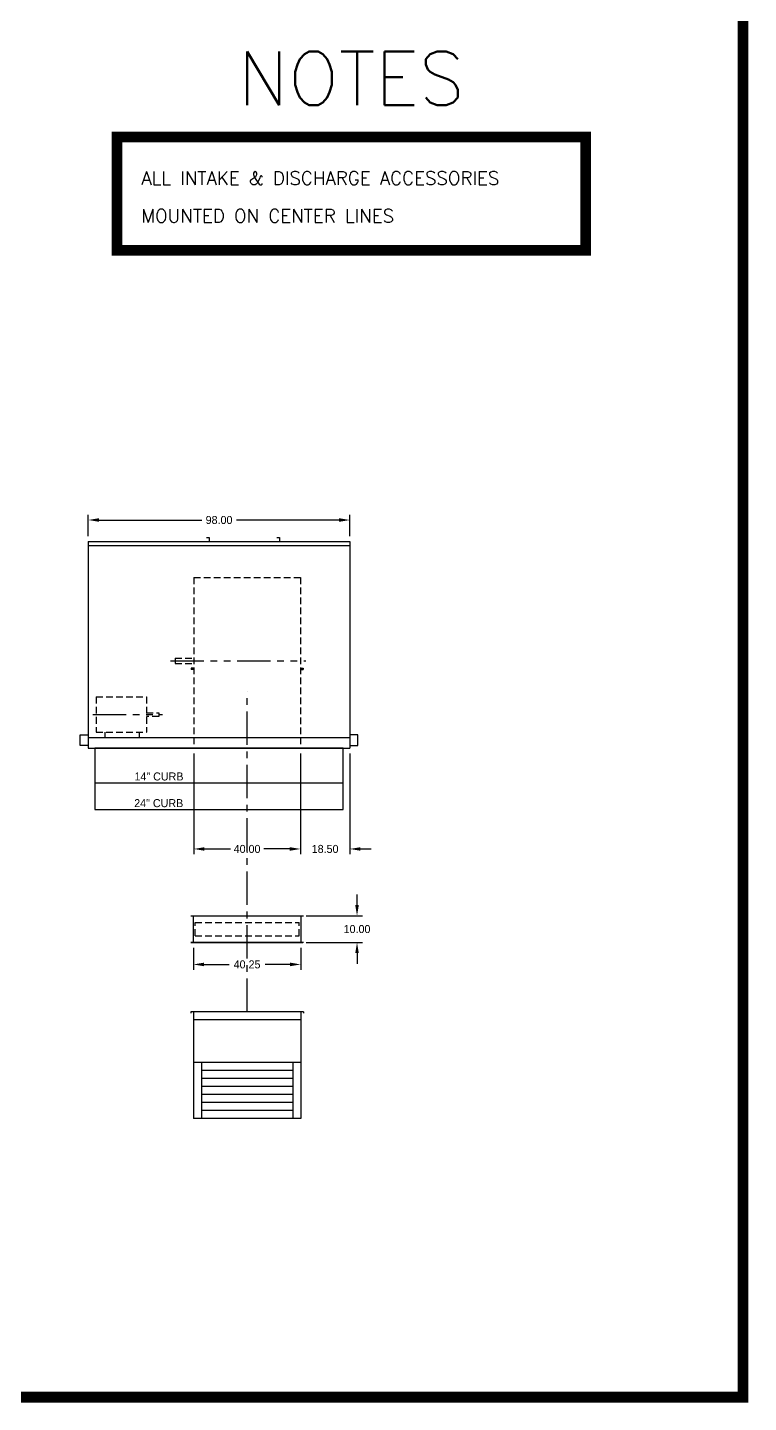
# Model space of a CAD drawing. Header units: inches. Extents: x 4 to 744, y -866 to 77.
# Drawn here: x 474 to 744, y -866 to -351 of the extents above; entities that cross this region are included whole.
import ezdxf
from ezdxf.enums import TextEntityAlignment as Align

# ---------------------------------------------------------------- set-up
doc = ezdxf.new("R2010")
doc.units = ezdxf.units.IN
doc.header["$LTSCALE"] = 10
doc.header["$MEASUREMENT"] = 0
for name, pattern in [('CENTER', [2, 1.25, -0.25, 0.25, -0.25]), ('HIDDEN', [0.375, 0.25, -0.125]), ('PHANTOM', [2.5, 1.25, -0.25, 0.25, -0.25, 0.25, -0.25])]:
    doc.linetypes.add(name, pattern=pattern)
for name, color, linetype in [('14CURB', 6, 'Continuous'), ('24CURB', 6, 'Continuous'), ('centerline', 2, 'CENTER'), ('DIFFUSER', 5, 'Continuous'), ('DISC-DAMPER', 5, 'Continuous'), ('OBJECT', 5, 'Continuous'), ('RAM27UNIT', 3, 'Continuous'), ('RAM33UNIT', 3, 'Continuous')]:
    doc.layers.add(name, color=color, linetype=linetype)
doc.layers.add('TEXT', color=7, linetype='Continuous', lineweight=40)
doc.styles.add('S10', font='romans.shx', dxfattribs={"height": 0.1})
doc.dimstyles.new('DIMENSIONS', dxfattribs={"dimscale": 0, "dimtxt": 3, "dimasz": 4, "dimexe": 2, "dimexo": 2, "dimgap": 1, "dimtad": 0, "dimtih": 1, "dimtoh": 1, "dimzin": 0, "dimdsep": 46, "dimtxsty": 'Standard', "dimcen": 0.09, "dimclrd": 256, "dimclre": 256, "dimclrt": 1, "dimadec": 0, "dimazin": 0, "dimtfac": 1, "dimtofl": 0, "dimtmove": 0, "dimatfit": 3, "dimfxl": 0, "dimtolj": 1, "dimtzin": 0, "dimarcsym": 0})

# ---------------------------------------------------------------- blocks, each defined once
blk = doc.blocks.new('*D63')
at = {"layer": 'DEFPOINTS', "color": 0}
for p in [(576.64, -683.68), (597.72, -683.68), (576.64, -693.68)]:
    blk.add_point(p, dxfattribs=at)
at = {"layer": 'RAM33UNIT', "lineweight": -2}
for p, q in [((597.72, -679.68), (597.72, -675.68)), ((578.64, -683.68), (599.72, -683.68)), ((578.64, -693.68), (599.72, -693.68)), ((597.72, -697.68), (597.72, -701.68))]:
    blk.add_line(p, q, dxfattribs=at)
at = {"layer": 'RAM33UNIT'}
for points in [[(597.05, -679.68), (598.39, -679.68), (597.72, -683.68)], [(597.05, -697.68), (598.39, -697.68), (597.72, -693.68)]]:
    blk.add_solid(points, dxfattribs=at)
at = {"layer": 'RAM33UNIT', "color": 1, "insert": (597.72, -688.68), "char_height": 3, "attachment_point": 5}
blk.add_mtext('\\A1;10.00', dxfattribs=at)
blk = doc.blocks.new('*D64')
at = {"layer": 'DEFPOINTS', "color": 0}
for p in [(536.39, -693.68), (576.64, -693.68), (576.64, -701.92)]:
    blk.add_point(p, dxfattribs=at)
at = {"layer": 'RAM33UNIT', "lineweight": -2}
for p, q in [((536.39, -695.68), (536.39, -703.92)), ((576.64, -695.68), (576.64, -703.92)), ((540.39, -701.92), (549.76, -701.92)), ((572.64, -701.92), (563.26, -701.92))]:
    blk.add_line(p, q, dxfattribs=at)
at = {"layer": 'RAM33UNIT'}
for points in [[(540.39, -701.25), (540.39, -702.59), (536.39, -701.92)], [(572.64, -701.25), (572.64, -702.59), (576.64, -701.92)]]:
    blk.add_solid(points, dxfattribs=at)
at = {"layer": 'RAM33UNIT', "color": 1, "insert": (556.51, -701.92), "char_height": 3, "attachment_point": 5}
blk.add_mtext('\\A1;40.25', dxfattribs=at)
blk = doc.blocks.new('*D91')
at = {"layer": 'DEFPOINTS', "color": 0}
for p in [(536.51, -620.87), (576.51, -620.87), (576.51, -658.65)]:
    blk.add_point(p, dxfattribs=at)
at = {"layer": 'RAM33UNIT', "lineweight": -2}
for p, q in [((536.51, -622.87), (536.51, -660.65)), ((576.51, -622.87), (576.51, -660.65)), ((540.51, -658.65), (550.26, -658.65)), ((572.51, -658.65), (562.76, -658.65))]:
    blk.add_line(p, q, dxfattribs=at)
at = {"layer": 'RAM33UNIT'}
for points in [[(540.51, -657.98), (540.51, -659.31), (536.51, -658.65)], [(572.51, -657.98), (572.51, -659.31), (576.51, -658.65)]]:
    blk.add_solid(points, dxfattribs=at)
at = {"layer": 'RAM33UNIT', "color": 1, "insert": (556.51, -658.65), "char_height": 3, "attachment_point": 5}
blk.add_mtext('\\A1;40.00', dxfattribs=at)
blk = doc.blocks.new('A$C47AC05B1')
at = {"layer": 'TEXT', "const_width": 4}
blk.add_lwpolyline([(0, 42.47), (175.62, 42.47), (175.62, 0), (0, 0)], close=True, dxfattribs=at)
at = {"layer": 'TEXT', "style": 'S10'}
blk.add_text('NOTES', height=20, dxfattribs=at).set_placement((87.81, 48.47), align=Align.BOTTOM_CENTER)
for s, p in [('ALL INTAKE & DISCHARGE ACCESSORIES', (9.12, 24.58)), ('MOUNTED ON CENTER LINES', (9.12, 10.42))]:
    blk.add_text(s, height=5, dxfattribs=at).set_placement(p)
blk = doc.blocks.new('A$C4E9F5D29')
at = {"layer": 'RAM27UNIT'}
blk.add_blockref('A$C47AC05B1', (0, 0), dxfattribs=at)
blk = doc.blocks.new('A$C77652F8B')
blk.add_blockref('A$C4E9F5D29', (0, 0))
blk = doc.blocks.new('*D131')
at = {"layer": 'DEFPOINTS', "color": 0}
for p in [(497.01, -535.37), (497.01, -543.37), (595.01, -543.37)]:
    blk.add_point(p, dxfattribs=at)
at = {"layer": 'RAM33UNIT', "lineweight": -2}
for p, q in [((497.01, -541.37), (497.01, -533.37)), ((501.01, -535.37), (539.51, -535.37)), ((591.01, -535.37), (552.51, -535.37)), ((595.01, -541.37), (595.01, -533.37))]:
    blk.add_line(p, q, dxfattribs=at)
at = {"layer": 'RAM33UNIT'}
for points in [[(501.01, -534.7), (501.01, -536.04), (497.01, -535.37)], [(591.01, -534.7), (591.01, -536.04), (595.01, -535.37)]]:
    blk.add_solid(points, dxfattribs=at)
at = {"layer": 'RAM33UNIT', "color": 1, "insert": (546.01, -535.37), "char_height": 3, "attachment_point": 5}
blk.add_mtext('\\A1;98.00', dxfattribs=at)
blk = doc.blocks.new('*D137')
at = {"layer": 'DEFPOINTS', "color": 0}
for p in [(576.51, -620.87), (595.01, -620.87), (595.01, -658.65)]:
    blk.add_point(p, dxfattribs=at)
at = {"layer": 'RAM33UNIT', "lineweight": -2}
for p, q in [((576.51, -622.87), (576.51, -660.65)), ((595.01, -622.87), (595.01, -660.65)), ((572.51, -658.65), (568.51, -658.65)), ((599.01, -658.65), (603.01, -658.65))]:
    blk.add_line(p, q, dxfattribs=at)
at = {"layer": 'RAM33UNIT'}
for points in [[(572.51, -657.98), (572.51, -659.31), (576.51, -658.65)], [(599.01, -657.98), (599.01, -659.31), (595.01, -658.65)]]:
    blk.add_solid(points, dxfattribs=at)
at = {"layer": 'RAM33UNIT', "color": 1, "insert": (585.76, -658.65), "char_height": 3, "attachment_point": 5}
blk.add_mtext('\\A1;18.50', dxfattribs=at)

msp = doc.modelspace()

# ---------------------------------------------------------------- linework, layer by layer
at = {"layer": '14CURB'}
msp.add_lwpolyline([(499.508, -633.871), (592.508, -633.871), (592.508, -620.871), (499.508, -620.871)], close=True, dxfattribs=at)
at = {"layer": '24CURB'}
msp.add_lwpolyline([(499.508, -643.871), (592.508, -643.871), (592.508, -620.871), (499.508, -620.871)], close=True, dxfattribs=at)
at = {"layer": 'centerline'}
msp.add_line((556.513, -719.643), (556.513, -599.605), dxfattribs=at)
at = {"layer": 'DIFFUSER'}
for p, q in [((535.388, -719.643), (535.388, -720.143)), ((577.638, -719.643), (577.638, -720.143))]:
    msp.add_line(p, q, dxfattribs=at)
at = {"layer": 'DISC-DAMPER'}
for p, q in [((535.388, -683.68), (577.45, -683.68)), ((535.388, -683.68), (577.638, -683.68)), ((536.388, -693.68), (536.388, -683.68)), ((536.388, -693.68), (536.388, -683.68)), ((576.638, -683.68), (576.638, -693.68)), ((535.388, -693.68), (577.45, -693.68)), ((577.638, -693.68), (535.388, -693.68))]:
    msp.add_line(p, q, dxfattribs=at)
at = {"layer": 'DISC-DAMPER', "color": 4, "linetype": 'HIDDEN'}
for p, q in [((537.013, -686.18), (576.013, -686.18)), ((537.013, -691.18), (537.013, -686.18)), ((576.013, -691.18), (576.013, -686.18)), ((537.013, -691.18), (576.013, -691.18))]:
    msp.add_line(p, q, dxfattribs=at)
at = {"layer": 'OBJECT'}
for p, q in [((497.008, -543.371), (497.008, -620.871)), ((497.008, -543.371), (595.008, -543.371)), ((497.008, -544.871), (595.008, -544.871)), ((541.341, -541.871), (542.341, -541.871)), ((542.341, -541.871), (542.341, -543.371)), ((567.674, -541.871), (568.674, -541.871)), ((568.674, -541.871), (568.674, -543.371)), ((595.008, -543.371), (595.008, -620.871)), ((494.008, -615.871), (497.008, -615.871)), ((494.008, -619.871), (494.008, -615.871)), ((497.008, -616.871), (595.008, -616.871)), ((598.008, -615.871), (595.008, -615.871)), ((598.008, -619.871), (598.008, -615.871)), ((497.008, -619.871), (494.008, -619.871)), ((497.008, -620.871), (595.008, -620.871)), ((595.008, -619.871), (598.008, -619.871)), ((577.638, -719.643), (535.388, -719.643)), ((536.388, -719.643), (536.388, -759.643)), ((576.638, -719.643), (576.638, -759.643)), ((576.638, -722.643), (536.388, -722.643)), ((576.638, -738.643), (536.388, -738.643)), ((539.388, -738.643), (539.388, -759.643)), ((573.638, -741.643), (539.388, -741.643)), ((573.638, -738.643), (573.638, -759.643)), ((573.638, -744.643), (539.388, -744.643)), ((573.638, -747.643), (539.388, -747.643)), ((573.638, -750.643), (539.388, -750.643)), ((573.638, -753.643), (539.388, -753.643)), ((573.638, -756.643), (539.388, -756.643)), ((576.638, -759.643), (536.388, -759.643))]:
    msp.add_line(p, q, dxfattribs=at)
at = {"layer": 'OBJECT', "color": 4, "linetype": 'HIDDEN'}
for p, q in [((536.513, -556.871), (536.513, -620.871)), ((536.513, -556.871), (576.513, -556.871)), ((576.513, -556.871), (576.513, -620.871)), ((529.513, -587.121), (536.513, -587.121)), ((529.513, -587.121), (529.513, -589.121)), ((529.513, -589.121), (536.513, -589.121)), ((535.513, -590.871), (535.513, -591.371)), ((536.513, -590.871), (535.513, -590.871)), ((536.513, -591.371), (535.513, -591.371)), ((576.513, -590.871), (577.513, -590.871)), ((576.513, -591.371), (577.513, -591.371)), ((577.513, -590.871), (577.513, -591.371)), ((500.008, -601.691), (500.008, -614.891)), ((500.008, -601.691), (518.818, -601.691)), ((518.818, -601.691), (518.818, -614.891)), ((518.818, -607.631), (523.438, -607.631)), ((523.438, -607.631), (523.438, -608.951)), ((523.438, -608.951), (518.818, -608.951)), ((500.008, -614.891), (518.818, -614.891)), ((503.308, -616.871), (503.308, -614.891)), ((516.178, -616.871), (516.178, -614.891))]:
    msp.add_line(p, q, dxfattribs=at)
at = {"layer": 'OBJECT', "color": 191, "linetype": 'PHANTOM'}
for p, q in [((527.763, -588.121), (578.575, -588.121)), ((498.688, -608.291), (524.758, -608.291))]:
    msp.add_line(p, q, dxfattribs=at)
at = {"layer": 'TEXT', "color": 3, "const_width": 4}
msp.add_lwpolyline([(5.558, 10.193), (5.558, -864.084), (742.422, -864.084), (742.422, 10.193), (5.558, 10.193)], dxfattribs=at)

# ---------------------------------------------------------------- block references
at = {"layer": 'TEXT'}
msp.add_blockref('A$C77652F8B', (507.776, -434.317), dxfattribs=at)

# ---------------------------------------------------------------- texts
at = {"layer": '14CURB'}
msp.add_text('14" CURB', height=3, dxfattribs=at).set_placement((523.501, -633.871), align=Align.BOTTOM_CENTER)
at = {"layer": '24CURB'}
msp.add_text('24" CURB', height=3, dxfattribs=at).set_placement((523.402, -643.871), align=Align.BOTTOM_CENTER)

# ---------------------------------------------------------------- dimensions: what is measured, and where the dimension line sits
at = {"layer": 'RAM33UNIT'}
for base, p1, p2, picture, middle in [((497.008, -535.371), (595.008, -543.371), (497.008, -543.371), '*D131', (546.008, -535.371)), ((576.513, -658.647), (536.513, -620.871), (576.513, -620.871), '*D91', (556.513, -658.647)), ((595.007688797, -658.647407332), (576.512688797, -620.871018637), (595.007688797, -620.871018637), '*D137', (585.760188797, -658.647407332)), ((576.638, -701.92), (536.388, -693.68), (576.638, -693.68), '*D64', (556.513, -701.92))]:
    dim = msp.add_linear_dim(base=base, p1=p1, p2=p2, dimstyle='DIMENSIONS', override={"dimscale": 1}, dxfattribs=at)
    dim.commit()
    dim.dimension.update_dxf_attribs({"geometry": picture, "text_midpoint": middle})
dim = msp.add_linear_dim(base=(597.721, -683.68), p1=(576.638, -693.68), p2=(576.638, -683.68), angle=90, dimstyle='DIMENSIONS', override={"dimscale": 1}, dxfattribs=at)
dim.commit()
dim.dimension.update_dxf_attribs({"geometry": '*D63', "text_midpoint": (597.721, -688.68)})

doc.saveas('drawing.dxf')
